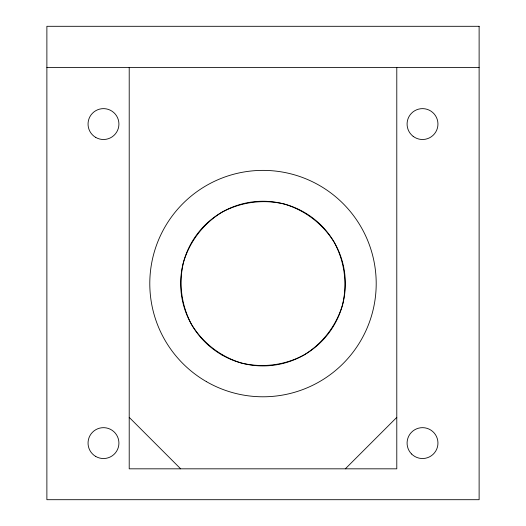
<?xml version="1.0" encoding="UTF-8"?>
<svg xmlns="http://www.w3.org/2000/svg" width="526" height="526" viewBox="0 0 526 526"><rect width="100%" height="100%" fill="white"/><g stroke="black" fill="none" stroke-linecap="round" stroke-linejoin="round"><path stroke-width="0.79" d="M345.332 468.824L396.788 417.368M46.88 67.466L479.12 67.466M129.212 417.368L180.668 468.824M396.788 67.466L396.788 468.824L129.212 468.824L129.212 67.466M183.475 262.277C178.459 283.415 181.385 305.626 191.701 324.746C203.102 343.241 220.874 356.878 241.69 363.111C262.836 368.121 285.039 365.202 304.166 354.886C322.662 343.478 336.298 325.712 342.525 304.889C347.541 283.751 344.615 261.54 334.299 242.42C322.898 223.918 305.126 210.288 284.31 204.055C263.164 199.045 240.961 201.964 221.834 212.28C203.338 223.688 189.702 241.454 183.475 262.277M479.12 26.3L46.88 26.3L46.88 499.7L479.12 499.7L479.12 26.3M95.765 137.437A15.438 15.438 0 0 0 118.922 124.07A15.438 15.438 0 0 0 95.765 110.697A15.438 15.438 0 0 0 95.765 137.437M95.765 456.469A15.438 15.438 0 0 0 118.922 443.096A15.438 15.438 0 0 0 95.765 429.729A15.438 15.438 0 0 0 95.765 456.469M411.602 454.01A15.438 15.438 0 0 0 437.428 447.093A15.438 15.438 0 0 0 418.518 428.184A15.438 15.438 0 0 0 411.602 454.01M413.166 136.352A15.438 15.438 0 0 0 437.829 126.023A15.438 15.438 0 0 0 416.553 109.829A15.438 15.438 0 0 0 413.166 136.352M221.834 354.886A82.332 82.332 0 0 0 345.332 283.58A82.332 82.332 0 0 0 221.834 212.28A82.332 82.332 0 0 0 221.834 354.886M206.396 381.62A113.202 113.202 0 0 0 376.202 283.58A113.202 113.202 0 0 0 206.396 185.546A113.202 113.202 0 0 0 206.396 381.62"/></g></svg>
